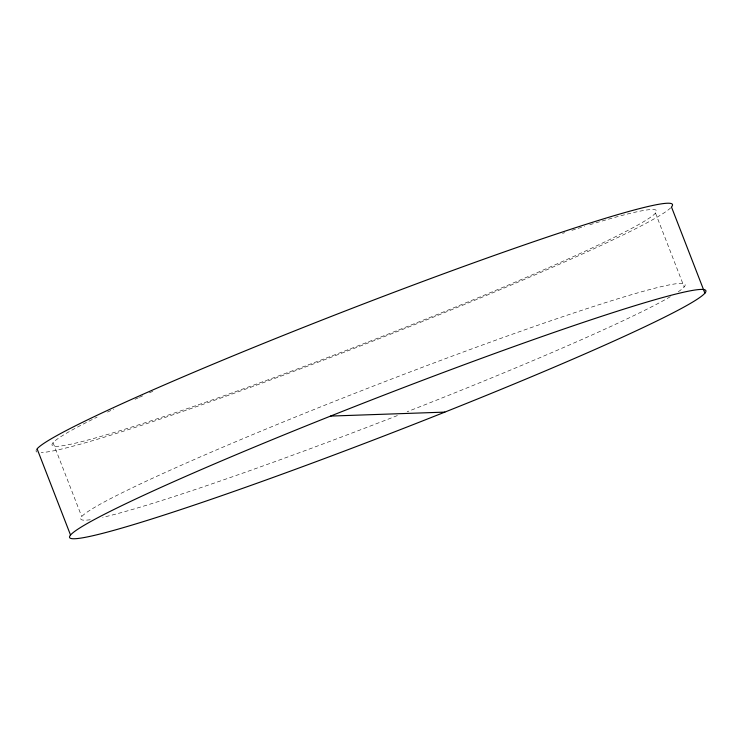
<?xml version="1.0" encoding="UTF-8"?>
<svg xmlns="http://www.w3.org/2000/svg" width="742" height="742" viewBox="0 0 742 742"><rect width="100%" height="100%" fill="white"/><g stroke="black" fill="none" stroke-linecap="round" stroke-linejoin="round"><path stroke-width="0.56" stroke-dasharray="3.71 2.78" d="M655.492 213.075L684.143 286.95M53.081 442.742L81.741 516.617M90.255 519.734A324.059 18.086 -21.2 0 1 379.199 383.827A324.059 18.086 -21.2 0 1 677.4 292.339M670.341 296.698A324.059 18.086 -21.2 0 1 407.154 411.754M397.369 415.585A324.059 18.086 -21.2 0 1 102.637 517.359M589.751 224.743A324.059 18.086 -21.2 0 1 569.151 258.504A324.059 18.086 -21.2 0 1 167.488 415.353A324.059 18.086 -21.2 0 1 97.1 417.115M107.469 412.107A324.059 18.086 -21.2 0 1 113.86 409.074M135.044 399.289A324.059 18.086 -21.2 0 1 138.29 397.823M139.375 397.322A324.059 18.086 -21.2 0 1 142.687 395.838M149.43 392.815A324.059 18.086 -21.2 0 1 152.861 391.294M562.519 233.368A324.059 18.086 -21.2 0 1 564.643 232.682M571.906 230.335A324.059 18.086 -21.2 0 1 584.631 226.329M670.647 207.853A341.255 19.051 -21.2 0 1 365.713 343.908A341.255 19.051 -21.2 0 1 41.218 452.564M36.961 452.091A341.255 19.051 -21.2 0 1 37.1 448.836"/><path stroke-width="1.11" d="M330.589 416.077L444.838 412.116M704.9 293.164A341.255 19.051 -21.2 0 0 251.51 448.27A341.255 19.051 -21.2 0 0 206.73 500.841A341.255 19.051 -21.2 0 0 704.9 293.164L671.473 206.981A341.255 19.051 -21.2 0 0 380.136 297.551A341.255 19.051 -21.2 0 0 37.1 448.836L70.527 535.019"/></g></svg>
